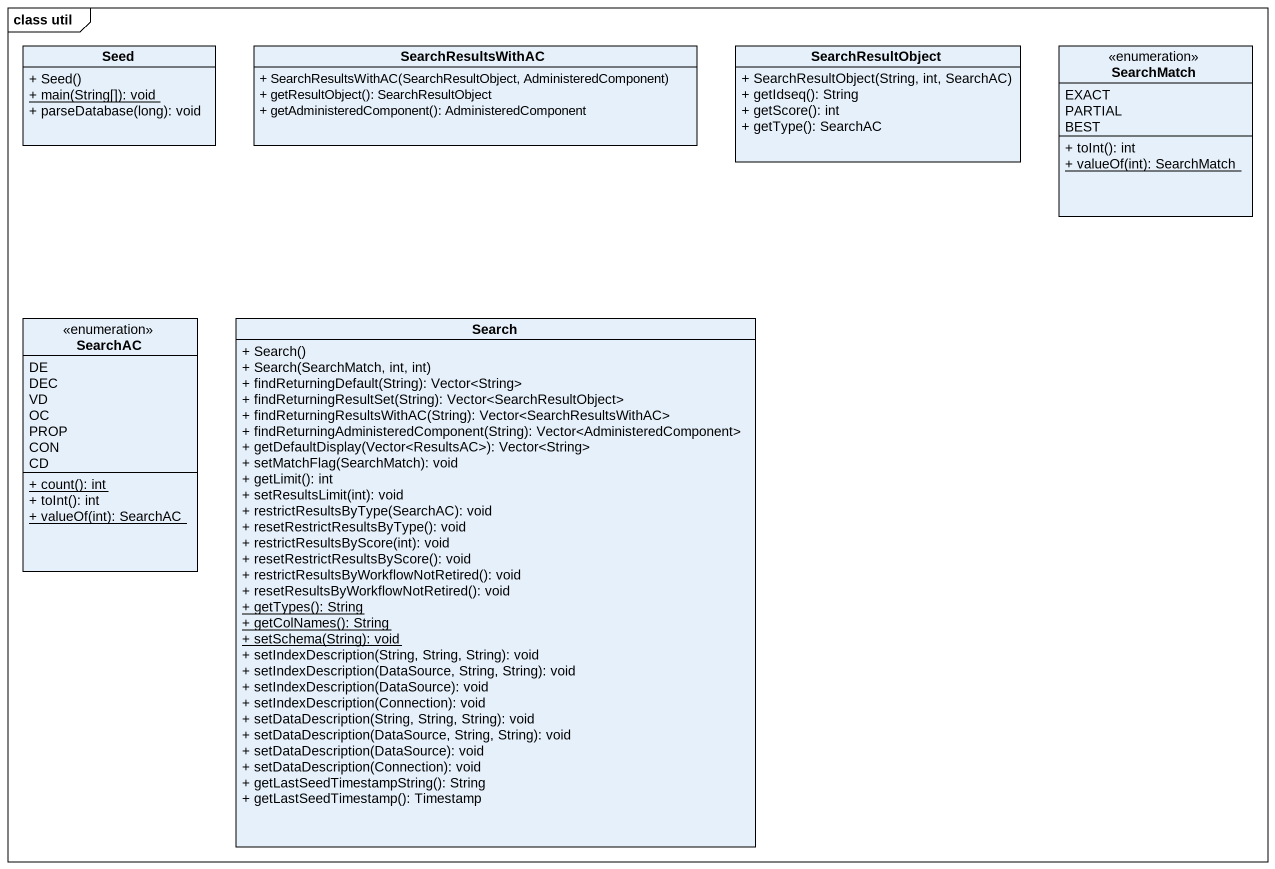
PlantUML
@startuml
mainframe class util
hide circle
hide empty members
skinparam classAttributeIconSize 0
class Seed {
  + Seed()
  {static} + main(String[]): void
  + parseDatabase(long): void
}
class SearchResultsWithAC {
  + SearchResultsWithAC(SearchResultObject, AdministeredComponent)
  + getResultObject(): SearchResultObject
  + getAdministeredComponent(): AdministeredComponent
}
class SearchResultObject {
  + SearchResultObject(String, int, SearchAC)
  + getIdseq(): String
  + getScore(): int
  + getType(): SearchAC
}
enum SearchMatch {
  EXACT
  PARTIAL
  BEST
  + toInt(): int
  {static} + valueOf(int): SearchMatch
}
enum SearchAC {
  DE
  DEC
  VD
  OC
  PROP
  CON
  CD
  {static} + count(): int
  + toInt(): int
  {static} + valueOf(int): SearchAC
}
class Search {
  + Search()
  + Search(SearchMatch, int, int)
  + findReturningDefault(String): Vector<String>
  + findReturningResultSet(String): Vector<SearchResultObject>
  + findReturningResultsWithAC(String): Vector<SearchResultsWithAC>
  + findReturningAdministeredComponent(String): Vector<AdministeredComponent>
  + getDefaultDisplay(Vector<ResultsAC>): Vector<String>
  + setMatchFlag(SearchMatch): void
  + getLimit(): int
  + setResultsLimit(int): void
  + restrictResultsByType(SearchAC): void
  + resetRestrictResultsByType(): void
  + restrictResultsByScore(int): void
  + resetRestrictResultsByScore(): void
  + restrictResultsByWorkflowNotRetired(): void
  + resetResultsByWorkflowNotRetired(): void
  {static} + getTypes(): String
  {static} + getColNames(): String
  {static} + setSchema(String): void
  + setIndexDescription(String, String, String): void
  + setIndexDescription(DataSource, String, String): void
  + setIndexDescription(DataSource): void
  + setIndexDescription(Connection): void
  + setDataDescription(String, String, String): void
  + setDataDescription(DataSource, String, String): void
  + setDataDescription(DataSource): void
  + setDataDescription(Connection): void
  + getLastSeedTimestampString(): String
  + getLastSeedTimestamp(): Timestamp
}
@enduml
